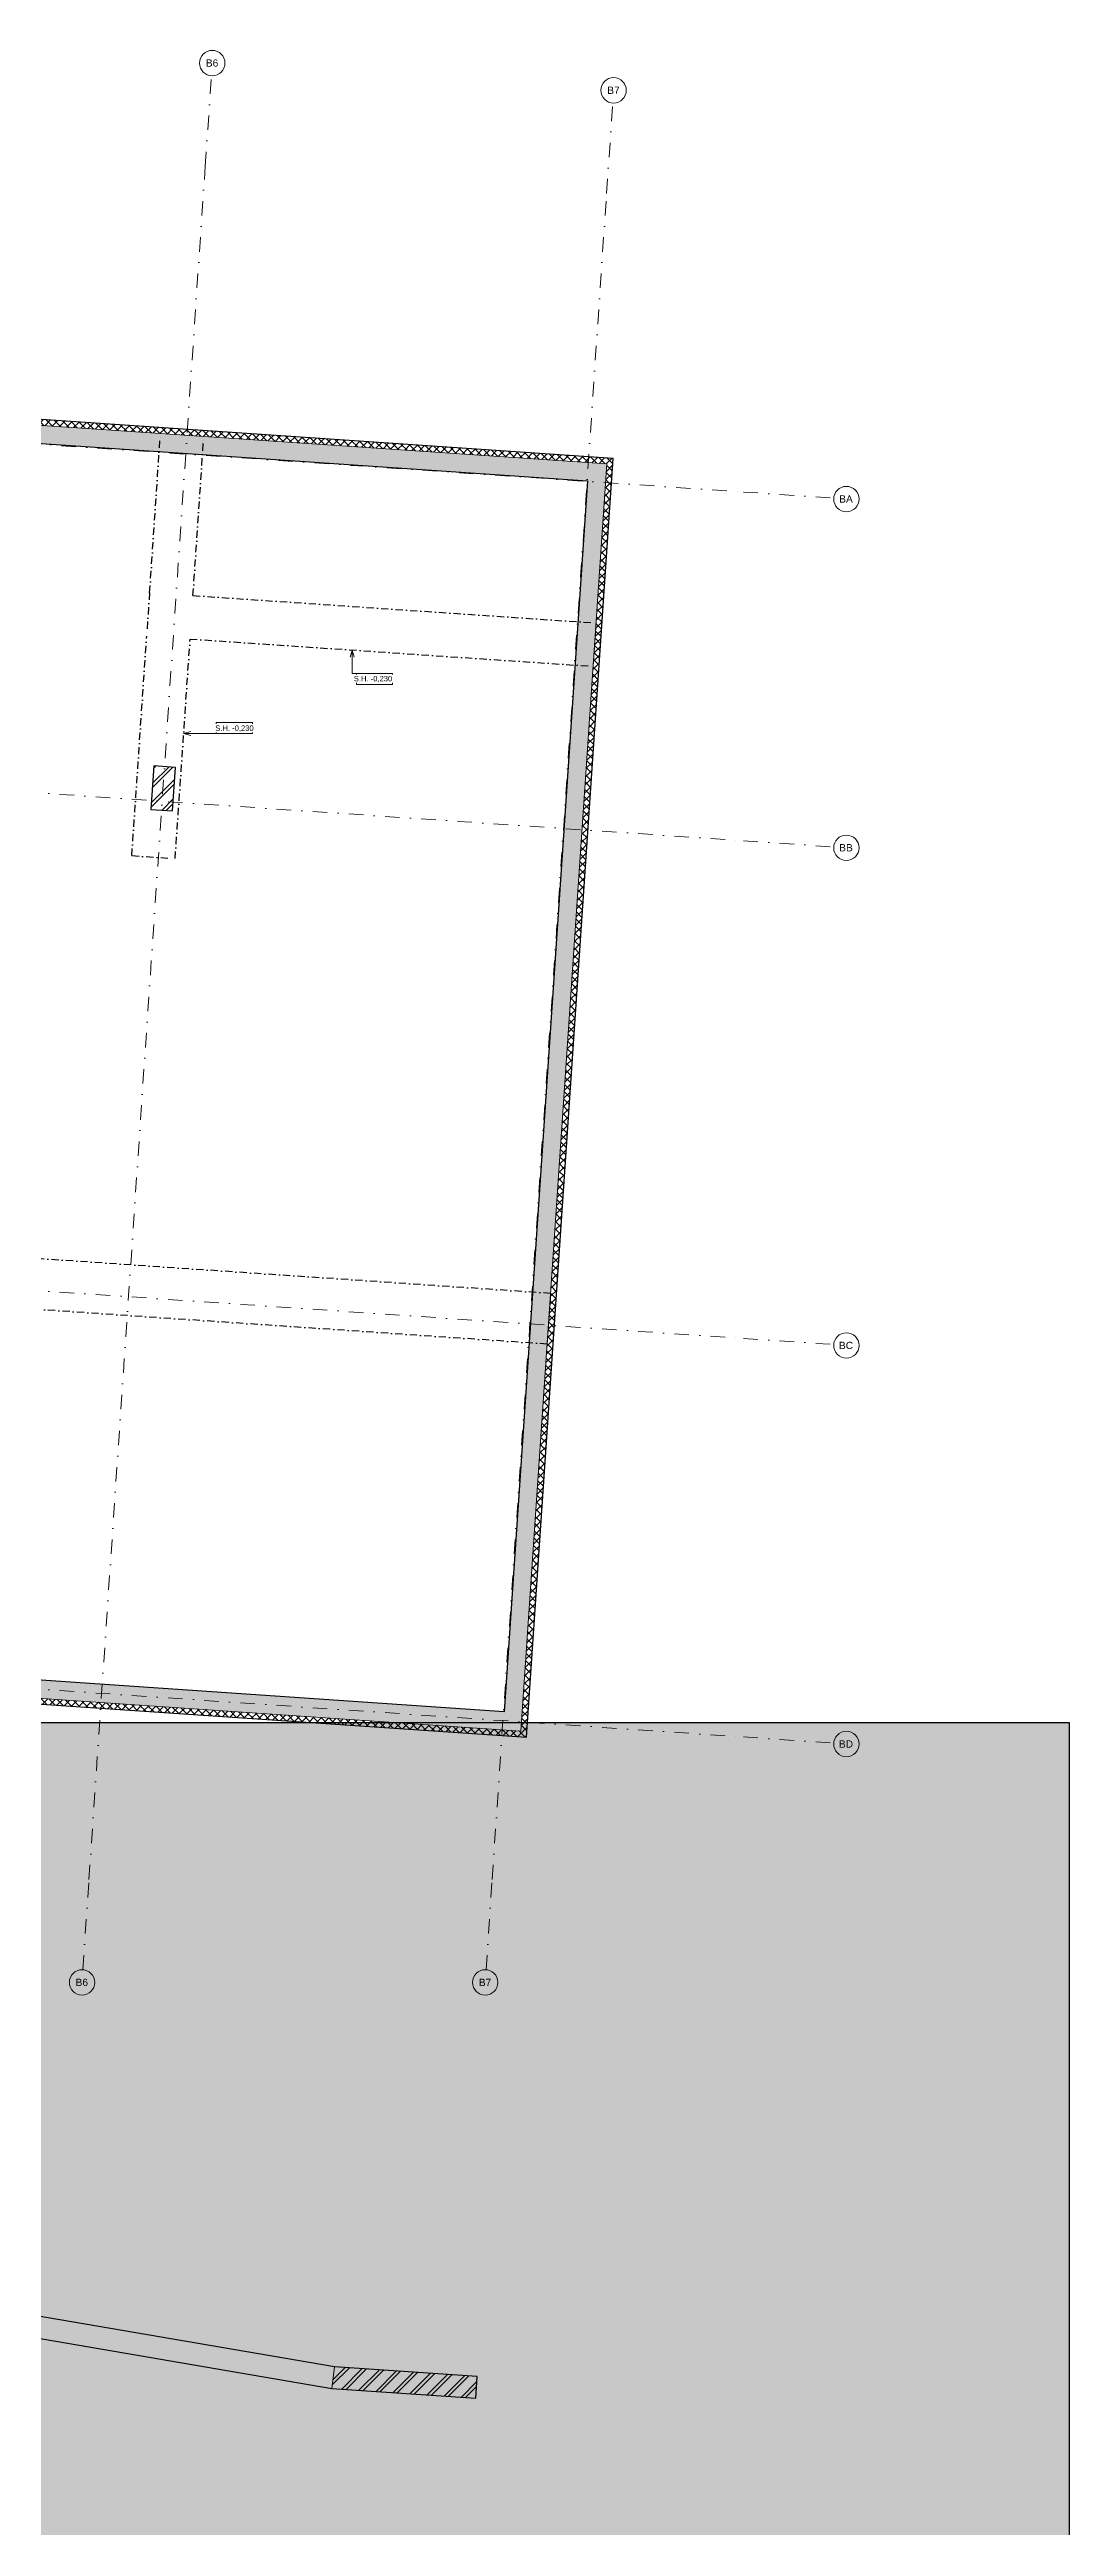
# Model space of a CAD drawing. Header units: millimetres. Extents: x -257414 to 61410, y -2356 to 77022.
# Drawn here: x -192348 to -178276, y 28214 to 62383 of the extents above; entities that cross this region are included whole.
import ezdxf

# ---------------------------------------------------------------- set-up
doc = ezdxf.new("R2010")
doc.units = ezdxf.units.MM
doc.linetypes.add('HA_DashDot_10mm-S3mm', pattern=[500, 200, -150, 0, -150])
doc.linetypes.add('HA_DashDot_4mm-S1mm', pattern=[200, 100, -50, 0, -50])
for name, color, linetype, lineweight in [('-UNDERLAY_A-FLOR-____-OVHD', 9, 'HA_DashDot_4mm-S1mm', 25), ('-UNDERLAY_A-WALL-____-MCUT', 9, 'Continuous', 9), ('-UNDERLAY_A-WALL-____-PATT', 9, 'Continuous', 25), ('-UNDERLAY_G-____-____-DIMS', 9, 'Continuous', 5), ('-UNDERLAY_I-WALL-____-MCUT', 9, 'Continuous', 25), ('-UNDERLAY_S-BEAM-____-OTLN', 9, 'Continuous', 9), ('-UNDERLAY_S-COLS-____-MCUT', 9, 'Continuous', 25), ('-UNDERLAY_S-COLS-____-OTLN', 9, 'Continuous', 9), ('-UNDERLAY_S-GRID-____-IDEN', 9, 'Continuous', 9), ('-UNDERLAY_S-GRID-____-OTLN', 9, 'Continuous', 5)]:
    doc.layers.add(name, color=color, linetype=linetype, lineweight=lineweight)
doc.styles.add('Arial_1', font='arial.ttf', dxfattribs={"height": 100})
doc.styles.add('Arial_2', font='arial.ttf', dxfattribs={"height": 75})
pattern_1 = [(45, (39655.53, 4369.22), (0, 106.06602), [75, -75]), (135, (39655.53, 4425.29), (-106.06602, 7e-15), [75, -75])]
pattern_2 = [(45, (39655.53, 4369.22), (-53.03301, 53.03301), []), (135, (39655.53, 4369.22), (-53.03301, -53.03301), [])]

# ---------------------------------------------------------------- blocks, each defined once
blk = doc.blocks.new('HA_sCO_Rectangle - 300X600-V23-1PP')
at = {"layer": '-UNDERLAY_S-COLS-____-OTLN', "lineweight": 5}
h = blk.add_hatch(dxfattribs=at)
h.set_pattern_fill('FP_17', color=256, style=0, pattern_type=2)
h.set_pattern_definition([(48.883, (-15273.1, -50981.25), (-133.9489, 116.92107), []), (48.883, (-15286, -50791.19), (-133.9489, 116.92107), [])])
h.paths.add_polyline_path([(150, -300), (150, 300), (-150, 300), (-150, -300)])
at = {"layer": '-UNDERLAY_S-COLS-____-MCUT'}
for p, q in [((150, 300), (-150, 300)), ((-150, 300), (-150, -300)), ((150, -300), (150, 300)), ((-150, -300), (150, -300))]:
    blk.add_line(p, q, dxfattribs=at)
blk = doc.blocks.new('Grid - Radius 3_5mm-353793-1PP')
at = {"layer": '-UNDERLAY_S-GRID-____-IDEN'}
blk.add_circle((0, 0), 3.5, dxfattribs=at)
blk = doc.blocks.new('Spot Elevations - Generic-448778-1PP')
at = {"layer": '-UNDERLAY_G-____-____-DIMS', "lineweight": 9}
for p, q in [((-5, 0), (-5, 3)), ((-5, 3), (5, 3)), ((5, 0), (-5, 0)), ((5, 3), (5, 0))]:
    blk.add_line(p, q, dxfattribs=at)
blk = doc.blocks.new('A$C4e1402a9')
at = {"layer": '-UNDERLAY_A-WALL-____-PATT', "lineweight": 5}
h = blk.add_hatch(dxfattribs=at)
h.set_pattern_fill('FP_15', color=256, style=0, pattern_type=2)
h.set_pattern_definition(pattern_2)
h.paths.add_polyline_path([(64550, 58671), (64556, 58751), (36720, 60640), (36714, 60560), (64471, 58676)])
h = blk.add_hatch(dxfattribs=at)
h.set_pattern_fill('FP_2', color=256, style=0, pattern_type=2)
h.set_pattern_definition(pattern_1)
h.paths.add_polyline_path([(64454, 58427), (64471, 58676), (54489, 59354), (54472, 59104), (64204, 58444)])
h = blk.add_hatch(dxfattribs=at)
h.set_pattern_fill('FP_2', color=256, style=0, pattern_type=2)
h.set_pattern_definition(pattern_1)
h.paths.add_polyline_path([(63301, 41446), (64454, 58427), (64204, 58444), (63052, 41463)])
h = blk.add_hatch(dxfattribs=at)
h.set_pattern_fill('FP_15', color=256, style=0, pattern_type=2)
h.set_pattern_definition(pattern_2)
h.paths.add_polyline_path([(63359, 41111), (64550, 58671), (64471, 58676), (63279, 41117)])
h = blk.add_hatch(dxfattribs=at)
h.set_pattern_fill('FP_15', color=256, style=0, pattern_type=2)
h.set_pattern_definition(pattern_2)
h.paths.add_polyline_path([(63279, 41117), (63284, 41196), (35448, 43086), (35443, 43006), (48710, 42105)])
h = blk.add_hatch(dxfattribs=at)
h.set_pattern_fill('FP_2', color=256, style=0, pattern_type=2)
h.set_pattern_definition(pattern_1)
h.paths.add_polyline_path([(63284, 41196), (63301, 41446), (35545, 43330), (35528, 43080), (48710, 42186)])
h = blk.add_hatch(dxfattribs=at)
h.set_pattern_fill('FP_2', color=256, style=0, pattern_type=2)
h.set_pattern_definition(pattern_1)
h.paths.add_polyline_path([(60674, 32128), (60710, 32426), (51537, 33997), (51501, 33699)])
h = blk.add_hatch(dxfattribs=at)
h.set_pattern_fill('FP_1', color=256, style=0, pattern_type=2)
h.set_pattern_definition([(45, (39655.53, 4369.22), (-125.7236, 125.7236), []), (45, (39655.53, 4559.72), (-125.7236, 125.7236), [])])
h.paths.add_polyline_path([(62661, 31994), (62681, 32293), (60710, 32426), (60674, 32128)])
at = {"layer": '-UNDERLAY_A-FLOR-____-OVHD'}
for p, q in [((58161, 56899), (58310, 59094)), ((58759, 56859), (58908, 59054)), ((58161, 56899), (58120, 56301)), ((58759, 56859), (64322, 56481)), ((57915, 53272), (58120, 56301)), ((58513, 53231), (58719, 56260)), ((58719, 56260), (64281, 55883)), ((57915, 53272), (58513, 53231)), ((63694, 47233), (35938, 49116)), ((63646, 46534), (35890, 48418))]:
    blk.add_line(p, q, dxfattribs=at)
at = {"layer": '-UNDERLAY_A-WALL-____-MCUT', "lineweight": 25}
for p, q in [((64556, 58751), (36640, 60645)), ((63359, 41111), (64556, 58751)), ((35443, 43006), (63359, 41111))]:
    blk.add_line(p, q, dxfattribs=at)
at = {"layer": '-UNDERLAY_A-WALL-____-MCUT'}
for p, q in [((64471, 58676), (36714, 60560)), ((63284, 41196), (64471, 58676)), ((35528, 43080), (63284, 41196)), ((60674, 32128), (60710, 32426))]:
    blk.add_line(p, q, dxfattribs=at)
at = {"layer": '-UNDERLAY_G-____-____-DIMS', "lineweight": 9}
for p, q in [((60956, 56108), (60929, 56008)), ((60956, 56108), (60983, 56008)), ((60956, 56108), (60956, 55782)), ((60956, 55782), (61264, 55782)), ((58630, 54957), (58730, 54984)), ((58630, 54957), (58730, 54930)), ((58630, 54957), (59148, 54957)), ((59148, 54957), (59330, 54957))]:
    blk.add_line(p, q, dxfattribs=at)
at = {"layer": '-UNDERLAY_I-WALL-____-MCUT'}
for p, q in [((54671, 59091), (64204, 58444)), ((64204, 58444), (63052, 41463)), ((63052, 41463), (35794, 43313)), ((60710, 32426), (51537, 33997)), ((51501, 33699), (60674, 32128)), ((60674, 32128), (62661, 31994)), ((62681, 32293), (60710, 32426)), ((62661, 31994), (62681, 32293))]:
    blk.add_line(p, q, dxfattribs=at)
at = {"layer": '-UNDERLAY_S-BEAM-____-OTLN'}
for p, q in [((58908, 59054), (58310, 59094)), ((64281, 55883), (64322, 56481)), ((63646, 46534), (63694, 47233))]:
    blk.add_line(p, q, dxfattribs=at)
at = {"layer": '-UNDERLAY_S-GRID-____-OTLN', "linetype": 'HA_DashDot_10mm-S3mm', "lineweight": 9}
for p, q in [((58928, 62783), (59013, 64030)), ((64466, 62407), (64550, 63655)), ((57324, 39150), (58928, 62783)), ((62887, 39150), (64466, 62407)), ((34490, 60450), (66353, 58288)), ((66353, 58288), (67600, 58203)), ((34466, 55641), (66353, 53477)), ((66353, 53477), (67600, 53392)), ((34466, 48775), (66353, 46611)), ((66353, 46611), (67600, 46527)), ((34466, 43278), (66353, 41114)), ((66353, 41114), (67600, 41029)), ((57240, 37903), (57324, 39150)), ((62802, 37903), (62887, 39150))]:
    blk.add_line(p, q, dxfattribs=at)
at = {"layer": '-UNDERLAY_G-____-____-DIMS', "lineweight": 9, "xscale": 49.99999999999998, "yscale": 49.99999999999998, "zscale": 49.99999999999998, "rotation": 180}
blk.add_blockref('Spot Elevations - Generic-448778-1PP', (61264, 55782), dxfattribs=at)
at = {"layer": '-UNDERLAY_G-____-____-DIMS', "lineweight": 9, "extrusion": (0, 0, -1), "xscale": 49.99999999999998, "yscale": 49.99999999999998, "zscale": 49.99999999999998}
blk.add_blockref('Spot Elevations - Generic-448778-1PP', (-59330, 54957), dxfattribs=at)
at = {"layer": '-UNDERLAY_S-COLS-____-OTLN', "rotation": 356.1172724189433}
blk.add_blockref('HA_sCO_Rectangle - 300X600-V23-1PP', (58346, 54199), dxfattribs=at)
at = {"layer": '-UNDERLAY_S-GRID-____-IDEN', "xscale": 49.99999999999998, "yscale": 49.99999999999998, "zscale": 49.99999999999998}
for p, rotation in [((59025, 64205), 356.1172724189428), ((64562, 63829), 356.1172724189428), ((67774, 58191), 266.1172724189428), ((67774, 53380), 266.1172724189428), ((67774, 46515), 266.1172724189428), ((67774, 41017), 266.1172724189428), ((57228, 37728), 356.1172724189428), ((62791, 37728), 356.1172724189428)]:
    blk.add_blockref('Grid - Radius 3_5mm-353793-1PP', p, dxfattribs=dict(at, rotation=rotation))
at = {"layer": '-UNDERLAY_S-GRID-____-IDEN', "lineweight": 5, "char_height": 100, "attachment_point": 1, "style": 'Arial_1'}
for s, insert, width in [('B6', (58937, 64256), 212.45), ('B7', (64475, 63880), 212.45), ('BA', (67676, 58242), 232.49), ('BB', (67676, 53431), 232.49), ('BC', (67672, 46565), 240.51), ('BD', (67672, 41067), 240.51), ('B6', (57140, 37779), 212.45), ('B7', (62703, 37779), 212.45)]:
    blk.add_mtext(s, dxfattribs=dict(at, insert=insert, width=width))
at = {"layer": '-UNDERLAY_G-____-____-DIMS', "lineweight": 9, "char_height": 75, "width": 633.57, "attachment_point": 1, "line_spacing_factor": 0.941778, "style": 'Arial_2', "bg_fill": 3, "box_fill_scale": 1.25, "bg_fill_color": 256, "bg_fill_true_color": 13158600, "bg_fill_transparency": 0}
for insert in [(60978, 55751), (59066, 55068)]:
    blk.add_mtext('S.H. -0,230', dxfattribs=dict(at, insert=insert))

msp = doc.modelspace()

# ---------------------------------------------------------------- hatches: boundary and pattern name
h = msp.add_hatch(color=41)
h.dxf.hatch_style = 1
h.paths.add_polyline_path([(-257414, 39300), (-257414, -2356), (-178276, -2356), (-178276, 39300)])

# ---------------------------------------------------------------- next in the draw order: block references
at = {"color": 252}
msp.add_blockref('A$C4e1402a9', (-249128, -2009), dxfattribs=at)

# ---------------------------------------------------------------- next in the draw order: linework, layer by layer
at = {"color": 41}
msp.add_lwpolyline([(-257414, 39300), (-257414, -2356), (-178276, -2356), (-178276, 39300)], close=True, dxfattribs=at)

doc.saveas('drawing.dxf')
